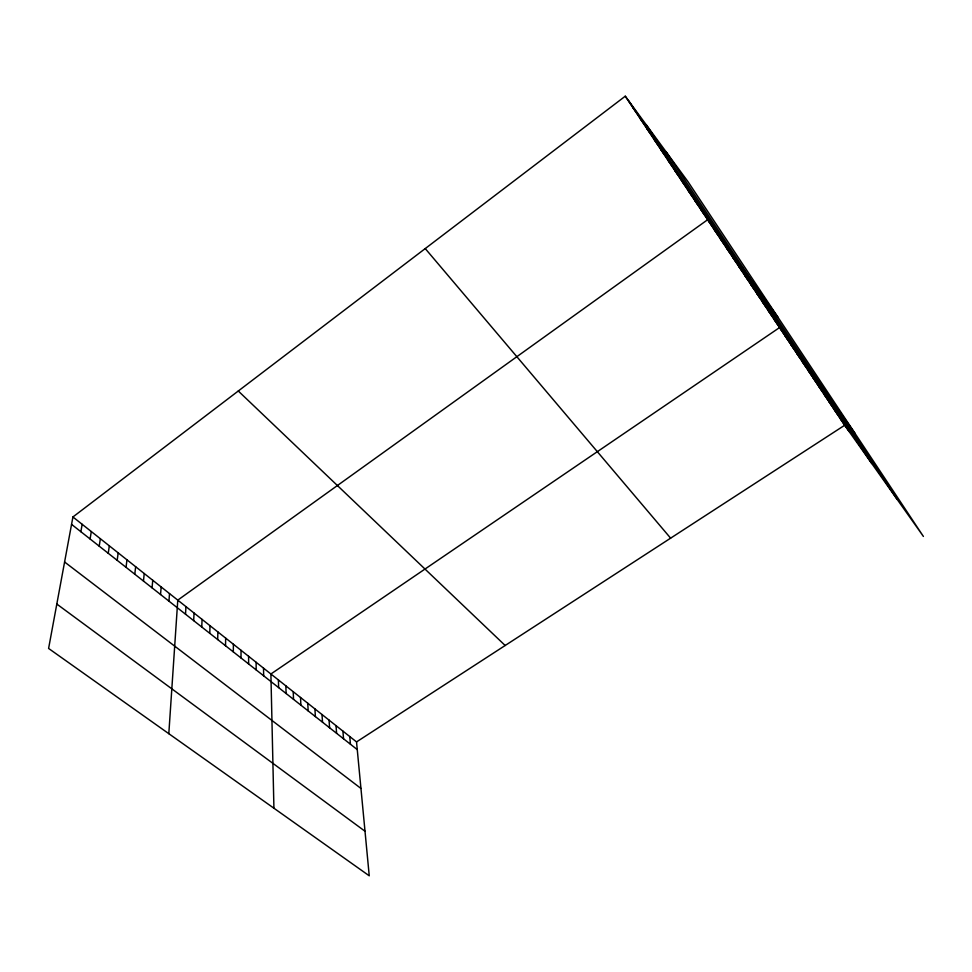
<?xml version="1.0" encoding="UTF-8"?>
<svg xmlns="http://www.w3.org/2000/svg" width="972" height="972" viewBox="0 0 972 972"><rect width="100%" height="100%" fill="white"/><g stroke="black" fill="none" stroke-linecap="round" stroke-linejoin="round"><path stroke-width="1.46" d="M241.007 657.947L241.044 650.317M233.304 651.884L233.401 644.254M225.528 645.748L225.674 638.13M217.679 639.564L217.886 631.946M209.758 633.319L210.025 625.713M201.751 627.013L202.079 619.407M193.671 620.634L194.06 613.053M185.518 614.207L185.956 606.625M168.812 733.69L177.779 600.137L707.64 219.721L777.94 317.224M168.946 601.146L169.517 593.588M160.538 594.512L161.17 586.967M152.045 587.817L152.75 580.284M143.467 581.049L144.233 573.529M134.792 574.221L135.643 566.712M126.044 567.32L126.955 559.823M117.187 560.334L118.171 552.861M108.257 553.287L109.314 545.827M99.217 546.167L100.359 538.731M90.092 538.974L91.307 531.55M80.87 531.708L82.158 524.297M72.924 516.97L48.6 648.446L369.238 875.796L356.53 741.915L72.924 516.97L625.263 96.204L687.909 181.545L923.4 536.435L844.692 425.25L625.263 96.204M356.53 741.915L844.692 425.25M56.813 604.049L365.01 831.242M64.589 561.998L360.94 788.438M71.551 524.358L357.259 749.606M238.274 390.999L505.161 645.493M425.238 248.577L670.619 538.16M632.59 107.175L636.089 111.95M639.819 118.025L643.355 122.861M646.963 128.741L650.547 133.65M654.022 139.324L657.643 144.293M660.996 149.785L664.666 154.827M667.898 160.125L671.603 165.228M674.714 170.355L678.456 175.507M681.445 180.452L685.224 185.664M688.103 190.439L691.918 195.712M694.688 200.317L698.54 205.639M701.201 210.074L705.077 215.456M713.995 229.27L717.943 234.75M720.288 238.699L724.274 244.227M726.509 248.03L730.519 253.607M732.669 257.264L736.703 262.877M738.756 266.389L742.815 272.051M744.771 275.416L748.865 281.115M750.724 284.346L754.843 290.093M756.617 293.18L760.76 298.963M762.437 301.915L766.604 307.735M768.208 310.554L772.4 316.422M773.906 319.108L778.122 325.013M854.935 433.257L779.556 327.576L270.896 673.997L273.922 808.218M785.303 336.19L789.556 342.168M790.989 344.732L795.266 350.734M796.627 353.164L800.916 359.215M802.192 361.523L806.505 367.586M807.696 369.785L812.033 375.885M813.151 377.95L817.513 384.086M818.546 386.042L822.919 392.214M823.879 394.049L828.278 400.245M829.165 401.971L833.575 408.191M834.389 409.807L838.824 416.052M839.565 417.571L844.012 423.841M646.416 125.011L871.787 463.523M628.714 100.906L849.139 431.544M666.452 152.312L896.949 499.073M349.75 736.533L350.442 744.224M342.909 731.114L343.553 738.805M336.008 725.634L336.616 733.325M329.046 720.106L329.605 727.797M322.011 714.529L322.522 722.22M314.916 708.904L315.378 716.583M307.747 703.23L308.173 710.897M300.518 697.483L300.895 705.162M293.216 691.699L293.544 699.366M285.853 685.855L286.12 693.522M278.405 679.95L278.636 687.617M263.534 668.153L263.655 675.807M256.11 662.26L256.183 669.915M248.613 656.319L248.625 663.961"/></g></svg>
